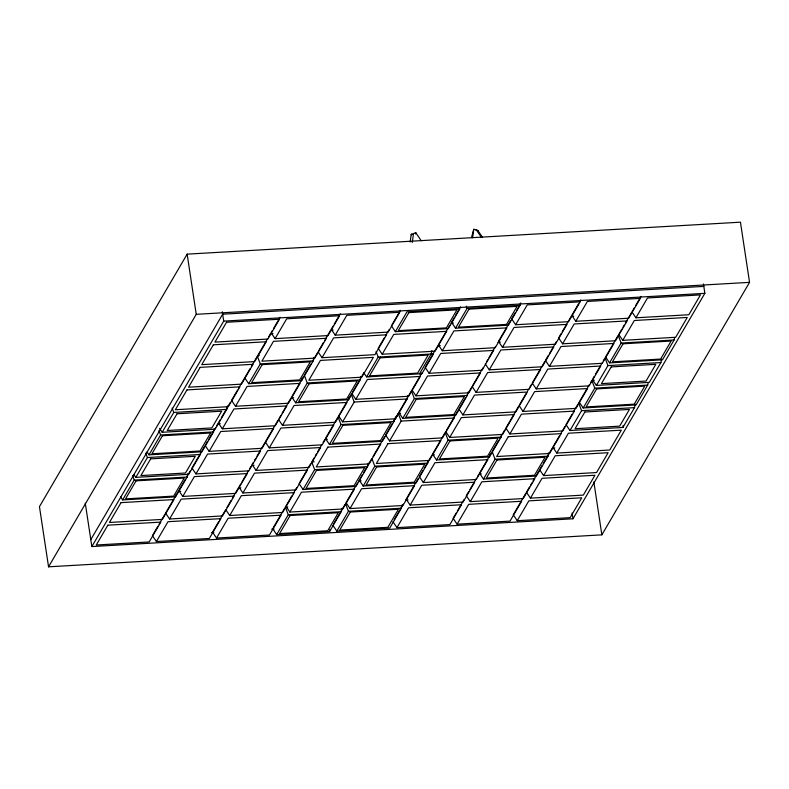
<?xml version="1.0" encoding="UTF-8"?>
<svg xmlns="http://www.w3.org/2000/svg" width="789" height="789" viewBox="0 0 789 789"><rect width="100%" height="100%" fill="white"/><g stroke="black" fill="none" stroke-linecap="round" stroke-linejoin="round"><path stroke-width="1.18" d="M120.628 496.971L122.62 499.92L175.543 496.863L175.819 494.811M250.143 368.552L244.718 377.823L248.703 383.73L301.625 380.673L301.901 378.612M272.688 528.689L276.673 534.587L329.595 531.539L329.871 529.478M291.674 396.897L295.648 402.794L348.58 399.737L348.856 397.686M410.181 242.006L411.148 234.757A2.485 1.164 70.5 0 1 412.154 233.919M412.312 242.401L413.446 233.938L415.142 232.706L415.754 232.637L421.247 240.773M342.604 421.868L354.212 402.025L351.283 394.322L338.629 415.971L342.604 421.868L395.536 418.811L395.812 416.75M472.611 237.755L473.745 229.283L476.378 229.974L481.477 237.42M436.514 460.007L448.122 440.173L445.193 432.471L432.53 454.109L436.514 460.007L489.446 456.949L489.722 454.898M572.035 414.314L566.009 424.62L569.983 430.518L622.915 427.46L623.192 425.399M175.543 496.863L187.151 477.029L187.96 473.607M133.814 474.426L135.807 477.375L188.729 474.317L200.337 454.484L200.879 452.205M147.001 451.88L148.993 454.839L201.925 451.781L213.523 431.938L214.332 428.516M159.526 428.358L162.179 432.293L215.111 429.236L226.709 409.392L227.518 405.97M301.625 380.673L313.223 360.829L314.032 357.407M348.58 399.737L360.178 379.903L360.987 376.481M329.595 531.539L341.203 511.696L342.012 508.274M299.061 483.598L303.045 489.505L355.967 486.448L367.575 466.605L368.384 463.182M329.417 444.414L341.026 424.571L338.096 416.868L325.433 438.516L329.417 444.414L382.349 441.357L393.948 421.513L394.756 418.091M395.536 418.811L407.134 398.968L407.943 395.555M431.908 350.602L431.11 354.024L419.501 373.858M332.83 525.218L336.814 531.115L389.736 528.058L401.345 508.224L402.153 504.802M471.497 237.617L473.745 229.283M362.22 474.978L359.202 480.126L363.187 486.024L416.109 482.976L427.717 463.133L428.259 460.855M392.212 423.703L385.584 435.035L389.559 440.943L442.491 437.885L454.089 418.042L454.898 414.619M402.745 418.397L414.353 398.553L411.424 390.851L398.77 412.489L402.745 418.397L455.677 415.339L467.275 395.496L468.084 392.074M454.533 317.158L451.515 322.316L455.5 328.214L508.422 325.157L520.03 305.323L520.562 303.035M489.446 456.949L501.045 437.116L501.587 434.838M491.547 452.57L479.485 473.183L483.47 479.081L536.402 476.023L548 456.19L548.809 452.768M622.915 427.46L634.514 407.627L635.323 404.205M579.195 402.074L583.179 407.972L636.102 404.915L647.7 385.081L648.242 382.793M592.381 379.529L596.366 385.426L649.288 382.369L660.896 362.536L661.695 359.113M609.552 362.881L621.15 343.047L618.221 335.345L605.567 356.983L609.552 362.881L662.474 359.823L674.082 339.99L674.615 337.712M349.231 398.277L349.458 397.449M415.754 232.637L415.606 234.037M187.141 254.147L39.45 506.646L48.553 566.818L601.859 534.853L749.55 282.354L740.447 222.182L187.141 254.147L196.244 314.318L48.553 566.818M90.794 539.627L222.666 314.19L703.798 286.397M703.433 283.961L704.853 293.34L572.982 518.787L91.849 546.57L223.721 321.123L222.301 311.754M122.62 499.92L134.229 480.087L132.552 475.678M135.807 477.375L147.415 457.541L145.738 453.133M148.993 454.839L160.601 434.995L158.924 430.597M162.179 432.293L173.787 412.45L172.11 408.051M157.83 526.362L152.405 535.642L156.39 541.54L209.312 538.483L220.92 518.639L167.998 521.697L156.39 541.54M159.033 524.3L165.069 513.994M175.237 496.606L165.591 513.097L169.576 518.994L222.498 515.937L234.106 496.094L181.184 499.151L169.576 518.994M176.44 494.545L178.255 491.448L180.711 491.31M185.415 479.209L178.778 490.551L182.762 496.449L235.684 493.391L247.292 473.558L194.37 476.615L182.762 496.449M186.618 477.148L190.238 470.964M204.627 446.357L191.964 468.005L195.948 473.903L248.87 470.846L260.478 451.012L207.556 454.069L195.948 473.903M205.761 444.424L207.566 441.337M208.769 439.276L215.407 427.934M216.61 425.873L217.813 423.811L220.269 423.673M218.947 421.888L220.151 419.827M221.354 417.766L230.398 402.301M237.558 390.062L231.532 400.368L235.507 406.276L288.439 403.218L300.037 383.375L247.115 386.432L235.507 406.276M238.761 388.001L244.186 378.73M251.346 366.49L257.372 356.184L259.344 355.395M257.904 355.277L267.55 338.787M268.753 336.725L270.558 333.639L273.024 333.5M272.294 330.67L271.091 332.731L275.075 338.639L327.997 335.581L339.605 315.738L286.673 318.795L275.075 338.639M273.497 328.609L280.134 317.277M209.134 451.357L220.742 431.524L273.665 428.466L262.066 448.3L209.134 451.357L205.15 445.46M222.32 428.812L233.929 408.978L286.851 405.921L275.253 425.754L222.32 428.812L218.346 422.914M248.703 383.73L260.301 363.887L257.372 356.184M218.573 521.854L212.547 532.161L216.531 538.068L269.453 535.011L281.062 515.168L228.139 518.225L216.531 538.068M219.786 519.793L225.21 510.522M226.936 507.554L231.157 500.344M232.37 498.283L238.396 487.977L240.852 487.839M240.734 483.982L238.919 487.079L242.904 492.977L295.826 489.92L307.434 470.076L254.512 473.134L242.904 492.977M241.937 481.921L248.565 470.589M249.768 468.528L250.981 466.467M253.318 462.472L252.105 464.534L256.09 470.431L309.012 467.374L320.62 447.531L267.698 450.588L256.09 470.431M254.522 460.411L255.725 458.35M256.928 456.289L264.769 442.885M277.955 420.34L265.291 441.988L269.276 447.886L322.208 444.828L333.806 424.995L280.884 428.052L269.276 447.886M279.089 418.407L280.894 415.32M282.097 413.258L291.141 397.794L293.597 397.656M292.275 395.861L303.726 376.284M304.86 374.351L310.886 364.045M312.089 361.983L317.513 352.713M318.648 350.78L323.47 342.534M324.673 340.473L330.699 330.167L333.165 330.019M333.037 326.173L331.232 329.26L335.217 335.167L388.139 332.11L399.747 312.266L346.815 315.324L335.217 335.167M334.25 324.111L340.276 313.805M229.717 515.523L241.326 495.679L294.248 492.622L282.64 512.465L229.717 515.523L225.733 509.615M282.462 425.34L294.07 405.507L346.992 402.449L335.394 422.283L282.462 425.34L278.487 419.442M295.648 402.794L307.256 382.961L304.327 375.248M322.03 357.713L333.629 337.87L386.561 334.812L374.953 354.656L322.03 357.713L318.046 351.805M273.29 527.663L284.75 508.077M291.9 495.837L285.874 506.144L289.859 512.051L342.781 508.994L354.389 489.15L301.467 492.208L289.859 512.051M293.113 493.776L296.723 487.592M299.662 482.572L310.521 464.021M312.247 461.052L314.061 457.965M315.265 455.904L316.468 453.843M317.671 451.781L321.892 444.562M323.105 442.501L324.91 439.414L327.366 439.276M352.417 392.389L359.044 381.057M360.248 378.996L363.867 372.812M384.213 338.027L378.187 348.334L382.172 354.231L435.094 351.174L446.702 331.341L393.77 334.398L382.172 354.231M385.417 335.966L389.036 329.782M391.975 324.762L400.417 310.333M363.916 372.98L366.579 376.915L378.178 357.082L376.087 351.578M276.673 534.587L288.281 514.753L285.352 507.051L287.807 506.903M303.045 489.505L314.653 469.662L311.724 461.959L314.18 461.812M355.8 399.323L367.398 379.489L420.32 376.432L408.722 396.265L355.8 399.323L351.815 393.425M368.986 376.777L380.584 356.944M395.358 331.686L406.956 311.852L459.888 308.795L448.28 328.638L395.358 331.686L391.374 325.788M333.431 524.182L344.892 504.605M357.476 483.095L346.016 502.672L350 508.57L402.923 505.512L414.531 485.679L361.609 488.736L350 508.57M363.423 472.917L371.866 458.488L374.795 466.191L363.187 486.024M373 456.555L384.45 436.968M393.376 421.711L398.238 413.397L400.694 413.249M422.204 372.428L411.957 389.953L415.941 395.851L468.863 392.794L480.462 372.95L427.539 376.008L415.941 395.851M425.744 366.372L437.195 346.795M449.779 325.275L438.329 344.862L442.313 350.76L495.236 347.702L506.844 327.869L453.912 330.926L442.313 350.76M455.736 315.097L460.559 306.852M336.814 531.115L348.422 511.282L345.493 503.569M389.559 440.943L401.167 421.099L398.238 413.397M429.127 373.305L440.726 353.462L493.658 350.405L482.049 370.248L429.127 373.305L425.143 367.408M455.5 328.214L467.098 308.381L466.269 306.171M394.175 519.685L403.218 504.22M418.219 478.588L406.157 499.2L410.142 505.098L463.064 502.041L474.672 482.207L421.75 485.265L410.142 505.098M422.963 470.471L419.344 476.655L423.328 482.552L476.25 479.495L487.858 459.662L434.936 462.719L423.328 482.552M424.166 468.41L431.405 456.042M446.327 430.538L452.955 419.196M454.158 417.134L457.778 410.951M465.54 397.686L458.912 409.018L462.887 414.925L515.819 411.868L527.417 392.025L474.495 395.082L462.887 414.925M466.743 395.624L471.566 387.379M482.947 367.921L472.098 386.472L476.083 392.38L529.005 389.322L540.603 369.479L487.681 372.536L476.083 392.38M486.488 361.865L487.691 359.804M488.904 357.742L495.531 346.41M510.522 320.778L498.47 341.39L502.455 347.288L555.377 344.231L566.985 324.387L514.053 327.445L502.455 347.288M515.276 312.661L511.657 318.845L515.641 324.743L568.563 321.685L580.171 301.842L527.249 304.899L515.641 324.743M516.479 310.6L520.701 303.38M396.956 527.644L408.564 507.8L461.486 504.753L449.878 524.586L396.956 527.644L392.971 521.746M449.7 437.461L461.309 417.628L514.231 414.57L502.632 434.414L449.7 437.461L445.726 431.563M489.269 369.834L500.867 349.991L553.799 346.933L542.191 366.777L489.269 369.834L485.284 363.926M456.131 513.116L453.113 518.265L457.097 524.172L510.019 521.115L521.628 501.271L468.705 504.329L457.097 524.172M457.334 511.055L463.962 499.713M468.715 491.606L466.299 495.729L470.283 501.626L523.206 498.569L534.814 478.726L481.892 481.783L470.283 501.626M469.919 489.545L476.546 478.203M477.759 476.142L478.962 474.081L481.418 473.942M492.671 450.637L498.707 440.331M499.91 438.27L504.733 430.025M518.521 406.443L505.867 428.092L509.842 433.989L562.774 430.932L574.372 411.099L521.45 414.156L509.842 433.989M519.655 404.51L526.283 393.178M527.486 391.117L528.699 389.056M529.902 386.995L531.105 384.933M544.893 361.362L532.24 383L536.224 388.898L589.146 385.851L600.754 366.007L547.822 369.065L536.224 388.898M548.434 355.306L545.426 360.455L549.41 366.362L602.332 363.305L613.941 343.462L561.009 346.519L549.41 366.362M549.647 353.245L556.275 341.903M561.018 333.786L558.612 337.909L562.596 343.817L615.519 340.759L627.127 320.916L574.195 323.973L562.596 343.817M562.232 331.725L571.275 316.271L573.731 316.123M578.426 304.031L571.798 315.363L575.783 321.271L628.705 318.214L640.313 298.37L587.391 301.428L575.783 321.271M579.639 301.97L580.842 299.909M483.47 479.081L495.078 459.237L492.149 451.535M523.038 411.444L534.636 391.61L587.558 388.553L575.96 408.386L523.038 411.444L519.054 405.546M525.918 493.155L513.254 514.793L517.239 520.701L570.161 517.643L581.769 497.8L528.847 500.857L517.239 520.701M529.458 487.099L526.441 492.247L530.425 498.155L583.347 495.097L594.955 475.254L542.033 478.312L530.425 498.155M530.662 485.038L531.865 482.976M533.078 480.915L539.104 470.609M542.043 465.579L539.627 469.702L543.611 475.609L596.543 472.552L608.141 452.708L555.219 455.766L543.611 475.609M543.246 463.518L552.29 448.063L554.746 447.925M559.45 435.824L552.813 447.166L556.797 453.064L609.729 450.006L621.328 430.163L568.405 433.22L556.797 453.064M560.654 433.763L564.875 426.553M573.238 412.252L578.061 404.007M579.797 401.039L589.442 384.549M590.645 382.487L591.849 380.426L594.304 380.288M592.983 378.493L594.186 376.432M595.389 374.371L602.027 363.039M603.23 360.977L604.433 358.916M621.771 329.289L618.754 334.437L622.738 340.335L675.66 337.288L687.268 317.444L634.336 320.502L622.738 340.335M622.975 327.228L624.178 325.167M625.381 323.105L631.417 312.799M634.356 307.769L631.94 311.892L635.924 317.799L688.846 314.742L700.454 294.899L647.532 297.956L635.924 317.799M635.559 305.708L640.984 296.437M569.983 430.518L581.592 410.674L578.662 402.972M583.179 407.972L594.778 388.139L591.849 380.426M596.366 385.426L607.964 365.593L605.035 357.881M396.413 416.513L397.143 415.714M411.148 234.757L413.446 233.938M196.244 314.318L749.55 282.354M223.721 321.123L704.853 293.34M467.098 308.381L520.03 305.323M450.983 323.214L453.448 323.076M437.796 345.76L440.262 345.621M497.938 342.288L500.404 342.15M260.301 363.887L313.223 360.829M378.178 357.082L433.516 353.886L421.908 373.72L366.579 376.915M621.15 343.047L674.082 339.99M380.061 357.841L428.171 355.06L417.628 373.098L369.508 375.88M307.256 382.961L360.178 379.903M607.964 365.593L660.896 362.536M173.787 412.45L226.709 409.392M354.212 402.025L407.134 398.968M414.353 398.553L467.275 395.496M594.778 388.139L647.7 385.081M160.601 434.995L213.523 431.938M341.026 424.571L393.948 421.513M401.167 421.099L454.089 418.042M581.592 410.674L634.514 407.627M147.415 457.541L200.337 454.484M448.122 440.173L501.045 437.116M251.583 465.431L254.038 465.293M432.007 455.006L434.463 454.868M134.229 480.087L187.151 477.029M314.653 469.662L367.575 466.605M374.795 466.191L427.717 463.133M495.078 459.237L548 456.19M358.679 481.034L361.135 480.886M405.635 500.098L408.091 499.96M288.281 514.753L341.203 511.696M348.422 511.282L401.345 508.224M211.393 532.664L213.849 532.526M271.682 529.182L274.148 529.044M476.664 230.289L478.124 230.891L482.257 236.996M593.851 481.911L601.859 534.853M572.104 512.998L572.982 518.787M85.281 503.185L91.849 546.57M476.053 230.22A2.485 2.032 -67.9 0 1 478.124 230.891M107.856 525.178L96.248 545.012L149.17 541.954L160.778 522.121L107.856 525.178M121.042 502.632L109.434 522.466L162.356 519.409L173.965 499.575L121.042 502.632M186.973 389.904L175.365 409.747L228.297 406.69L239.895 386.847L186.973 389.904M200.159 367.358L188.561 387.202L241.483 384.144L253.082 364.301L200.159 367.358M213.346 344.813L201.747 364.656L254.669 361.599L266.278 341.755L213.346 344.813M226.532 322.267L214.933 342.11L267.856 339.053L279.464 319.22L226.532 322.267M136.102 480.846L125.55 498.885L173.669 496.103L184.222 478.065L136.102 480.846M162.475 435.755L151.932 453.793L200.041 451.012L210.594 432.983L162.475 435.755M150.66 458.863L140.886 475.58L185.484 473.005L195.268 456.279L150.66 458.863M177.032 413.771L167.258 430.488L211.856 427.914L221.64 411.197L177.032 413.771M273.487 341.341L261.889 361.184L314.811 358.127L326.419 338.284L273.487 341.341M262.185 364.646L251.632 382.685L299.741 379.903L310.294 361.875L262.185 364.646M320.442 360.415L308.844 380.249L361.766 377.191L373.375 357.358L320.442 360.415M309.14 383.72L298.587 401.759L346.696 398.978L357.249 380.939L309.14 383.72M327.839 447.116L316.231 466.96L369.163 463.902L380.762 444.059L327.839 447.116M290.155 515.513L279.602 533.551L327.721 530.77L338.264 512.732L290.155 515.513M316.527 470.422L305.984 488.46L354.093 485.679L364.646 467.65L316.527 470.422M342.899 425.34L332.356 443.369L380.466 440.597L391.019 422.559L342.899 425.34M408.84 312.612L398.287 330.65L446.406 327.869L456.949 309.83L408.84 312.612M387.981 443.645L376.373 463.488L429.305 460.431L440.903 440.587L387.981 443.645M350.296 512.041L339.743 530.08L387.863 527.299L398.406 509.26L350.296 512.041M376.669 466.95L366.126 484.988L414.235 482.207L424.788 464.169L376.669 466.95M416.237 399.323L405.684 417.351L453.793 414.58L464.346 396.542L416.237 399.323M468.982 309.14L458.429 327.179L506.548 324.397L517.091 306.359L468.982 309.14M449.996 440.933L439.453 458.971L487.563 456.19L498.115 438.151L449.996 440.933M508.264 436.702L496.656 456.535L549.588 453.478L561.186 433.644L508.264 436.702M496.952 460.007L486.409 478.045L534.518 475.264L545.071 457.226L496.952 460.007M596.662 388.898L586.109 406.937L634.218 404.155L644.771 386.117L596.662 388.898M623.034 343.807L612.481 361.845L660.6 359.064L671.143 341.026L623.034 343.807M584.846 411.996L575.063 428.723L619.661 426.139L629.444 409.422L584.846 411.996M611.219 366.915L601.435 383.632L646.033 381.057L655.817 364.331L611.219 366.915"/></g></svg>
